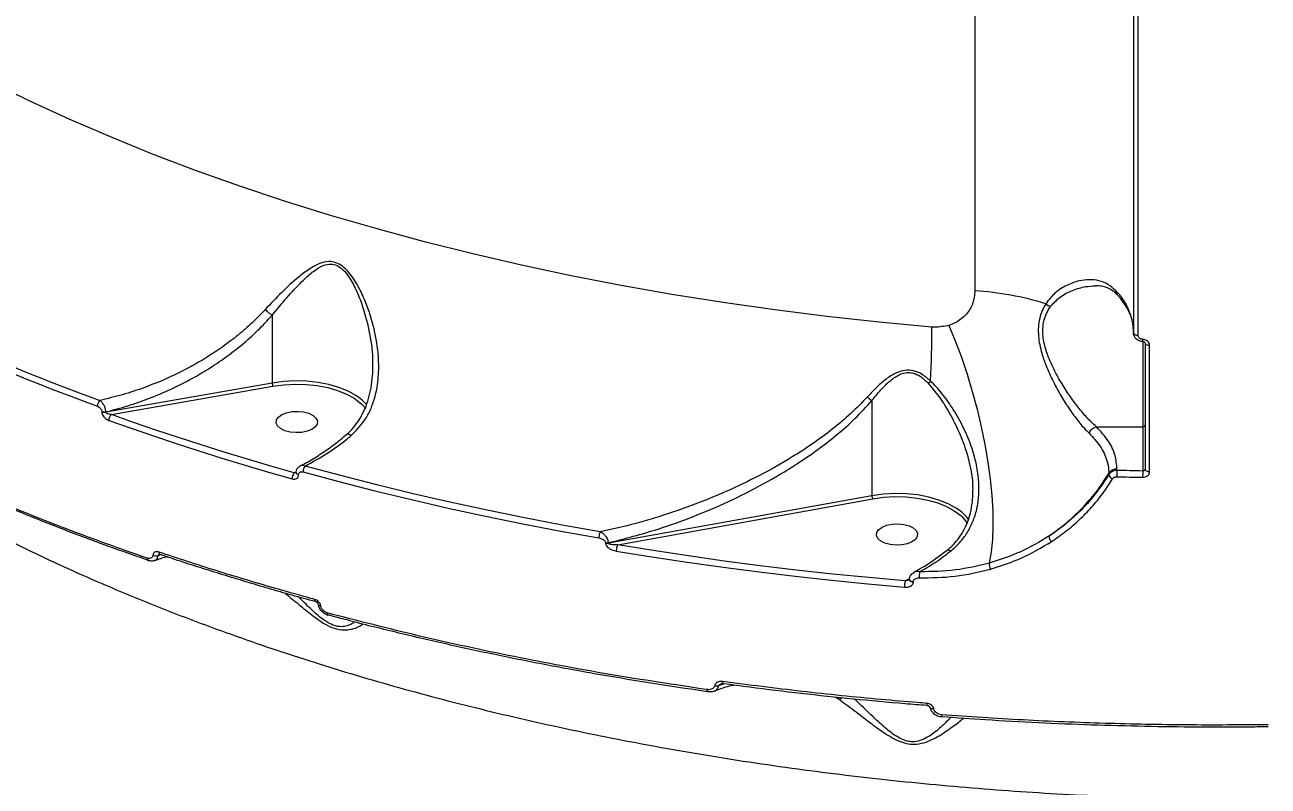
# Model space of a CAD drawing. Header units: millimetres. Extents: x -6901 to 7060, y -7557 to 6158.
# Drawn here: x 1697 to 1967.4, y -2627.7 to -2462.2 of the extents above; entities that cross this region are included whole.
import ezdxf

# ---------------------------------------------------------------- set-up
doc = ezdxf.new("R2010")
doc.units = ezdxf.units.MM
for name, color, linetype in [('DIKOM_ОБЪЕКТ', 7, 'Continuous'), ('DIKOM_РАЗМЕР_ЗОНА', 7, 'Continuous'), ('DIKOM_РАЗМЕР_ОБЪЕКТА', 7, 'Continuous')]:
    doc.layers.add(name, color=color, linetype=linetype)
doc.styles.add('style1', font='arial.ttf', dxfattribs={"width": 0.8})
doc.dimstyles.new('1-50', dxfattribs={"dimtxt": 300, "dimasz": 200, "dimexe": 100, "dimexo": 0, "dimgap": 100, "dimtad": 1, "dimtxsty": 'style1', "dimcen": 200, "dimclrd": 7, "dimclre": 7, "dimclrt": 7, "dimadec": 1, "dimazin": 2, "dimtfac": 1, "dimtmove": 0, "dimatfit": 2, "dimfxl": 0, "dimlwd": 25, "dimlwe": 18, "dimarcsym": 0})

# ---------------------------------------------------------------- blocks, each defined once
blk = doc.blocks.new('*D1')
at = {"layer": 'Defpoints', "color": 0, "transparency": 16777216}
for p in [(-4076.66, -462.32), (4983.51, -3127.59), (4983.51, -6854.07)]:
    blk.add_point(p, dxfattribs=at)
at = {"layer": 'DIKOM_РАЗМЕР_ОБЪЕКТА', "color": 7, "lineweight": 18, "transparency": 16777216}
for p, q in [((-4076.66, -462.32), (-4076.66, -6954.07)), ((4983.51, -3127.59), (4983.51, -6954.07))]:
    blk.add_line(p, q, dxfattribs=at)
at = {"layer": 'DIKOM_РАЗМЕР_ОБЪЕКТА', "color": 7, "lineweight": 25, "transparency": 16777216}
blk.add_line((-3876.66, -6854.07), (4783.51, -6854.07), dxfattribs=at)
at = {"layer": 'DIKOM_РАЗМЕР_ОБЪЕКТА', "color": 7, "transparency": 16777216}
for points in [[(-3876.66, -6820.74), (-3876.66, -6887.4), (-4076.66, -6854.07)], [(4783.51, -6820.74), (4783.51, -6887.4), (4983.51, -6854.07)]]:
    blk.add_solid(points, dxfattribs=at)
at = {"layer": 'DIKOM_РАЗМЕР_ОБЪЕКТА', "color": 7, "transparency": 16777216, "insert": (453.43, -6600.9), "char_height": 300, "attachment_point": 5, "style": 'style1'}
blk.add_mtext('9050', dxfattribs=at)
blk = doc.blocks.new('*D2')
at = {"layer": 'Defpoints', "color": 0, "transparency": 16777216}
for p in [(-1102.73, 4151.17), (-5819.23, -4492.42), (4721.24, -4492.42)]:
    blk.add_point(p, dxfattribs=at)
at = {"layer": 'DIKOM_РАЗМЕР_ОБЪЕКТА', "color": 7, "lineweight": 18, "transparency": 16777216}
for p, q in [((-1102.73, 4151.17), (-5919.23, 4151.17)), ((4721.24, -4492.42), (-5919.23, -4492.42))]:
    blk.add_line(p, q, dxfattribs=at)
at = {"layer": 'DIKOM_РАЗМЕР_ОБЪЕКТА', "color": 7, "lineweight": 25, "transparency": 16777216}
blk.add_line((-5819.23, 3951.17), (-5819.23, -4292.42), dxfattribs=at)
at = {"layer": 'DIKOM_РАЗМЕР_ОБЪЕКТА', "color": 7, "transparency": 16777216}
for points in [[(-5852.56, 3951.17), (-5785.89, 3951.17), (-5819.23, 4151.17)], [(-5852.56, -4292.42), (-5785.89, -4292.42), (-5819.23, -4492.42)]]:
    blk.add_solid(points, dxfattribs=at)
at = {"layer": 'DIKOM_РАЗМЕР_ОБЪЕКТА', "color": 7, "transparency": 16777216, "insert": (-6072.4, -170.63), "char_height": 300, "attachment_point": 5, "rotation": 90, "style": 'style1'}
blk.add_mtext('8650', dxfattribs=at)
blk = doc.blocks.new('*D3')
at = {"layer": 'Defpoints', "color": 0, "transparency": 16777216}
for p in [(-1553.27, 6158.28), (-6450.85, -6312.94), (5659.92, -6312.94)]:
    blk.add_point(p, dxfattribs=at)
at = {"layer": 'DIKOM_РАЗМЕР_ЗОНА', "color": 7, "lineweight": 18, "transparency": 16777216}
for p, q in [((-1553.27, 6158.28), (-6550.85, 6158.28)), ((5659.92, -6312.94), (-6550.85, -6312.94))]:
    blk.add_line(p, q, dxfattribs=at)
at = {"layer": 'DIKOM_РАЗМЕР_ЗОНА', "color": 7, "lineweight": 25, "transparency": 16777216}
blk.add_line((-6450.85, 5958.28), (-6450.85, -6112.94), dxfattribs=at)
at = {"layer": 'DIKOM_РАЗМЕР_ЗОНА', "color": 7, "transparency": 16777216}
for points in [[(-6484.18, 5958.28), (-6417.52, 5958.28), (-6450.85, 6158.28)], [(-6484.18, -6112.94), (-6417.52, -6112.94), (-6450.85, -6312.94)]]:
    blk.add_solid(points, dxfattribs=at)
at = {"layer": 'DIKOM_РАЗМЕР_ЗОНА', "color": 7, "transparency": 16777216, "insert": (-6704.02, -77.33), "char_height": 300, "attachment_point": 5, "rotation": 90, "style": 'style1'}
blk.add_mtext('12500', dxfattribs=at)
blk = doc.blocks.new('*D4')
at = {"layer": 'Defpoints', "color": 0, "transparency": 16777216}
for p in [(-5588.2, -1083.32), (7059.54, -2218.88), (7059.54, -7457.08)]:
    blk.add_point(p, dxfattribs=at)
at = {"layer": 'DIKOM_РАЗМЕР_ЗОНА', "color": 7, "lineweight": 18, "transparency": 16777216}
for p, q in [((-5588.2, -1083.32), (-5588.2, -7557.08)), ((7059.54, -2218.88), (7059.54, -7557.08))]:
    blk.add_line(p, q, dxfattribs=at)
at = {"layer": 'DIKOM_РАЗМЕР_ЗОНА', "color": 7, "lineweight": 25, "transparency": 16777216}
blk.add_line((-5388.2, -7457.08), (6859.54, -7457.08), dxfattribs=at)
at = {"layer": 'DIKOM_РАЗМЕР_ЗОНА', "color": 7, "transparency": 16777216}
for points in [[(-5388.2, -7423.74), (-5388.2, -7490.41), (-5588.2, -7457.08)], [(6859.54, -7423.74), (6859.54, -7490.41), (7059.54, -7457.08)]]:
    blk.add_solid(points, dxfattribs=at)
at = {"layer": 'DIKOM_РАЗМЕР_ЗОНА', "color": 7, "transparency": 16777216, "insert": (735.67, -7203.9), "char_height": 300, "attachment_point": 5, "style": 'style1'}
blk.add_mtext('12650', dxfattribs=at)

msp = doc.modelspace()

# ---------------------------------------------------------------- linework, layer by layer
at = {"layer": 'DIKOM_ОБЪЕКТ', "color": 7, "linetype": 'Continuous', "lineweight": 15}
for p, q in [((1903.679, -2219.955), (1903.679, -2519.963)), ((1938.182, -2457.992), (1938.182, -2529.137)), ((1939.141, -2529.652), (1939.141, -2458.507)), ((1750.829, -2525.325), (1750.829, -2540.034)), ((1940.182, -2530.984), (1940.182, -2549.53)), ((1940.682, -2531.329), (1940.682, -2558.758)), ((1941.647, -2559.273), (1941.647, -2531.843)), ((1750.829, -2540.034), (1714.675, -2546.376)), ((1715.87, -2546.867), (1750.991, -2540.706)), ((1881.265, -2543.855), (1881.265, -2564.524)), ((1713.775, -2546.22), (1713.775, -2546.309)), ((1714.675, -2546.376), (1714.675, -2546.287)), ((1930.08, -2549.53), (1940.182, -2549.53)), ((1940.182, -2549.53), (1940.182, -2559.158)), ((1756.058, -2559.381), (1755.639, -2559.565)), ((1756.052, -2559.531), (1756.052, -2559.503)), ((1756.576, -2559.984), (1756.576, -2559.956)), ((1932.785, -2559.66), (1932.785, -2559.944)), ((1934.569, -2559.029), (1934.569, -2558.72)), ((1881.265, -2564.524), (1823.976, -2574.865)), ((1825.981, -2575.205), (1881.431, -2565.196)), ((1823.329, -2574.763), (1823.329, -2574.868)), ((1823.976, -2574.865), (1823.976, -2574.761)), ((1889.466, -2582.625), (1888.498, -2583.054)), ((1890.278, -2583.295), (1890.278, -2583.214)), ((1762.954, -2590.501), (1762.988, -2590.507)), ((1848.959, -2605.421), (1848.964, -2605.421)), ((1845.525, -2607.169), (1845.546, -2607.168)), ((1873.448, -2608.339), (1874.015, -2608.708)), ((1896.465, -2612.647), (1896.473, -2612.645))]:
    msp.add_line(p, q, dxfattribs=at)
at = {"layer": 'DIKOM_ОБЪЕКТ', "color": 7, "linetype": 'Continuous', "lineweight": 15, "flags": 128}
for points in [[(1894.334, -2527.849), (1882.866, -2526.787), (1871.467, -2525.546), (1860.146, -2524.126), (1848.915, -2522.529), (1837.783, -2520.756), (1826.762, -2518.809), (1815.861, -2516.69), (1805.09, -2514.401), (1794.461, -2511.944), (1783.981, -2509.321), (1773.662, -2506.534), (1763.512, -2503.587), (1753.542, -2500.481), (1743.761, -2497.221), (1734.177, -2493.808), (1724.799, -2490.246), (1715.637, -2486.539), (1706.698, -2482.69), (1697.992, -2478.702), (1689.526, -2474.579)], [(1897.976, -2527.497), (1899.383, -2530.877), (1900.715, -2534.426), (1901.96, -2538.107), (1903.106, -2541.884), (1904.141, -2545.72), (1905.055, -2549.578), (1905.839, -2553.418), (1906.485, -2557.203), (1906.987, -2560.897), (1907.34, -2564.461), (1907.54, -2567.862), (1907.585, -2571.065), (1907.476, -2574.039), (1907.212, -2576.754), (1906.798, -2579.184)], [(1938.182, -2529.137), (1938.2, -2529.235), (1938.254, -2529.329), (1938.342, -2529.417), (1938.461, -2529.494), (1938.605, -2529.558), (1938.771, -2529.607), (1938.952, -2529.638), (1939.141, -2529.652)], [(1940.682, -2531.329), (1940.7, -2531.427), (1940.755, -2531.522), (1940.843, -2531.609), (1940.963, -2531.686), (1941.108, -2531.751), (1941.275, -2531.799), (1941.457, -2531.83), (1941.647, -2531.843)], [(1769.983, -2543.416), (1769.046, -2542.751), (1767.321, -2541.803), (1765.334, -2541.002), (1763.134, -2540.366), (1760.772, -2539.91), (1758.301, -2539.645), (1755.782, -2539.577), (1753.272, -2539.708), (1750.829, -2540.034)], [(1750.991, -2540.706), (1753.36, -2540.39), (1755.794, -2540.263), (1758.237, -2540.329), (1760.632, -2540.586), (1762.923, -2541.028), (1765.056, -2541.645), (1766.982, -2542.422), (1768.656, -2543.341), (1770.038, -2544.38), (1770.333, -2544.656)], [(1771.412, -2544.804), (1770.471, -2543.824), (1769.983, -2543.416)], [(1755.639, -2559.565), (1750.52, -2558.104), (1745.442, -2556.606), (1740.405, -2555.072), (1735.41, -2553.502), (1730.458, -2551.896), (1725.55, -2550.255), (1720.687, -2548.578), (1715.87, -2546.867)], [(1758.432, -2550.509), (1757.243, -2550.754), (1755.968, -2550.816), (1754.71, -2550.692), (1753.572, -2550.389), (1752.645, -2549.934), (1752.004, -2549.363), (1751.702, -2548.722), (1751.763, -2548.063), (1752.182, -2547.439), (1752.925, -2546.902), (1753.932, -2546.494), (1755.121, -2546.249), (1756.396, -2546.186), (1757.654, -2546.311), (1758.792, -2546.614), (1759.719, -2547.069), (1760.359, -2547.64), (1760.661, -2548.281), (1760.601, -2548.94), (1760.182, -2549.563), (1759.439, -2550.101), (1758.432, -2550.509)], [(1770.333, -2544.656), (1771.095, -2545.517), (1771.125, -2545.556)], [(1715.297, -2548.146), (1720.125, -2549.861), (1725, -2551.542), (1729.919, -2553.187), (1734.883, -2554.797), (1739.89, -2556.371), (1744.939, -2557.908), (1750.029, -2559.41), (1755.16, -2560.874)], [(1757.549, -2559.345), (1765.322, -2561.441), (1773.178, -2563.452), (1781.114, -2565.378), (1789.127, -2567.218), (1797.212, -2568.972), (1805.367, -2570.639), (1813.587, -2572.217), (1821.87, -2573.707)], [(1822.167, -2572.4), (1813.902, -2570.913), (1805.7, -2569.339), (1797.563, -2567.676), (1789.495, -2565.926), (1781.5, -2564.089), (1773.582, -2562.167), (1765.743, -2560.16), (1757.987, -2558.07)], [(1934.517, -2560.4), (1935.22, -2560.418), (1935.923, -2560.436), (1936.627, -2560.453), (1937.33, -2560.47), (1938.033, -2560.486), (1938.737, -2560.501), (1939.44, -2560.516), (1940.144, -2560.53)], [(1940.182, -2559.158), (1939.48, -2559.144), (1938.778, -2559.13), (1938.077, -2559.114), (1937.375, -2559.098), (1936.673, -2559.082), (1935.972, -2559.065), (1935.27, -2559.047), (1934.569, -2559.029)], [(1940.682, -2558.758), (1940.7, -2558.856), (1940.755, -2558.951), (1940.843, -2559.038), (1940.963, -2559.116), (1941.108, -2559.18), (1941.275, -2559.228), (1941.457, -2559.26), (1941.647, -2559.273)], [(1900.543, -2567.901), (1899.579, -2567.217), (1897.843, -2566.266), (1895.844, -2565.462), (1893.63, -2564.826), (1891.253, -2564.372), (1888.769, -2564.111), (1886.236, -2564.049), (1883.715, -2564.188), (1881.265, -2564.524)], [(1881.431, -2565.196), (1883.806, -2564.87), (1886.251, -2564.735), (1888.707, -2564.795), (1891.116, -2565.049), (1893.421, -2565.489), (1895.568, -2566.106), (1897.506, -2566.885), (1899.19, -2567.807), (1900.579, -2568.852), (1900.824, -2569.079)], [(1888.973, -2574.98), (1887.783, -2575.225), (1886.508, -2575.288), (1885.251, -2575.163), (1884.112, -2574.86), (1883.185, -2574.405), (1882.545, -2573.834), (1882.243, -2573.193), (1882.304, -2572.534), (1882.723, -2571.91), (1883.466, -2571.373), (1884.473, -2570.965), (1885.662, -2570.72), (1886.937, -2570.657), (1888.194, -2570.782), (1889.333, -2571.085), (1890.26, -2571.54), (1890.9, -2572.111), (1891.202, -2572.752), (1891.141, -2573.411), (1890.722, -2574.034), (1889.979, -2574.572), (1888.973, -2574.98)], [(1900.824, -2569.079), (1901.641, -2569.994), (1902.066, -2570.636)], [(1726.182, -2576.778), (1726.193, -2576.936), (1726.224, -2577.071), (1726.275, -2577.178), (1726.343, -2577.254), (1726.42, -2577.293)], [(1825.67, -2576.551), (1833.365, -2577.805), (1841.105, -2578.982), (1848.887, -2580.083), (1856.709, -2581.106), (1864.568, -2582.051), (1872.461, -2582.919), (1880.384, -2583.708), (1888.336, -2584.419)], [(1888.498, -2583.054), (1880.565, -2582.345), (1872.66, -2581.557), (1864.786, -2580.692), (1856.946, -2579.748), (1849.143, -2578.727), (1841.379, -2577.63), (1833.657, -2576.455), (1825.981, -2575.205)], [(1897.549, -2576.443), (1897.549, -2576.443), (1897.536, -2576.453)], [(1723.852, -2578.61), (1723.857, -2578.612), (1723.897, -2578.622)], [(1889.435, -2582.708), (1889.473, -2582.846), (1889.588, -2582.979), (1889.771, -2583.091), (1890.007, -2583.171), (1890.278, -2583.214)], [(1889.435, -2582.775), (1889.435, -2582.782), (1889.435, -2582.786)], [(1889.435, -2582.786), (1889.473, -2582.927), (1889.588, -2583.06), (1889.771, -2583.171), (1890.007, -2583.252), (1890.278, -2583.295)], [(1760.103, -2587.082), (1760.113, -2587.239), (1760.139, -2587.373), (1760.183, -2587.478), (1760.241, -2587.551), (1760.312, -2587.588), (1760.312, -2587.588)], [(1760.9, -2588.227), (1760.9, -2588.226), (1760.899, -2588.217)], [(1761.425, -2588.537), (1761.258, -2588.505), (1761.118, -2588.456), (1761.009, -2588.391), (1760.935, -2588.313), (1760.9, -2588.227)], [(1762.753, -2589.997), (1762.762, -2590.149), (1762.786, -2590.279), (1762.826, -2590.383), (1762.879, -2590.456), (1762.944, -2590.498), (1762.954, -2590.501)], [(1848.835, -2604.929), (1848.84, -2605.086), (1848.855, -2605.218), (1848.878, -2605.32), (1848.91, -2605.388), (1848.949, -2605.419), (1848.959, -2605.421)], [(1845.403, -2606.677), (1845.407, -2606.828), (1845.421, -2606.956), (1845.443, -2607.057), (1845.474, -2607.127), (1845.511, -2607.164), (1845.525, -2607.169)], [(1894.761, -2610.897), (1894.53, -2610.896), (1894.321, -2610.865), (1894.147, -2610.805), (1894.017, -2610.721), (1893.94, -2610.618), (1893.922, -2610.556)]]:
    msp.add_lwpolyline(points, dxfattribs=at)
at = {"layer": 'DIKOM_ОБЪЕКТ', "color": 7, "linetype": 'Continuous', "lineweight": 15}
for centre, radius, start, end in [((1867.541, -2117.135), 453.677, 240.98853, 250.13055), ((1867.349, -2117.427), 454.689, 240.98863, 250.13046), ((1899.218, -2587.338), 67.522, 72.88583, 86.21154), ((1925.069, -2529.272), 13.122, 2.07161, 45.14111), ((1935.639, -2520.006), 1.315, 178.47256, 221.7072), ((1921, -2520.578), 2.936, 229.36998, 252.83631), ((1666.541, -2527.422), 227.793, 356.94584, 359.8926), ((1942.627, -2530.678), 2.488, 176.56748, 187.76346), ((1752.239, -2540.05), 1.41, 179.37283, 207.76282), ((1870.28, -2516.097), 33.371, 314.08559, 315.32622), ((1714.561, -2545.067), 1.752, 133.90298, 179.39304), ((1886.425, -2536.12), 9.298, 228.36613, 236.29647), ((1714.355, -2544.505), 1.811, 251.32404, 280.17226), ((1714.355, -2544.594), 1.811, 251.32404, 280.17226), ((1717.022, -2548.152), 1.726, 131.88357, 179.81024), ((1930.807, -2551.952), 2.528, 106.70529, 156.19003), ((1940.215, -2549.063), 0.468, 265.94375, 355.25688), ((1757.162, -2560.864), 2.002, 139.5454, 180.29668), ((1756.631, -2559.361), 0.597, 193.90472, 264.71338), ((1756.629, -2559.395), 0.591, 192.64245, 264.94286), ((1759.633, -2559.349), 2.084, 142.15485, 179.91182), ((1934.512, -2560.776), 2.056, 88.40832, 147.13894), ((1934.044, -2559.613), 1.302, 194.70504, 251.1247), ((1951.49, -2560.352), 16.973, 175.52899, 180.16325), ((1963.069, -2560.482), 22.925, 176.69033, 180.12081), ((1882.65, -2564.539), 1.385, 179.37586, 208.28949), ((1895.466, -2574.509), 8.333, 35.04547, 52.45993), ((1824.839, -2573.693), 2.969, 154.17981, 180.26926), ((1921.626, -2573.182), 1.894, 184.807, 224.90105), ((1823.646, -2572.895), 1.896, 260.39428, 280.04907), ((1823.645, -2572.994), 1.9, 260.43049, 280.03396), ((1828.603, -2576.519), 2.933, 153.38141, 180.63297), ((1897.828, -2577.188), 0.795, 48.04406, 110.5404), ((1724.117, -2578.188), 0.499, 169.92493, 237.91455), ((1725.571, -2576.042), 1.561, 244.1049, 288.96306), ((1909.501, -2579.323), 2.706, 177.0718, 205.29399), ((1896.331, -2582.005), 4.773, 168.63397, 184.6809), ((1893.813, -2584.375), 5.477, 166.04245, 180.46293), ((1847.51, -2604.291), 1.595, 254.2427, 287.03199), ((1893.859, -2609.819), 0.696, 167.77205, 209.31685), ((1897.17, -2612.3), 0.786, 169.65201, 206.18158)]:
    msp.add_arc(centre, radius, start, end, dxfattribs=at)
for points, knots in [([(1718.317, -2903.78), (1717.092, -2901.678), (1712.758, -2894.246), (1705.538, -2881.378), (1696.742, -2865.146), (1688.243, -2848.796), (1680.034, -2832.34), (1672.119, -2815.782), (1664.5, -2799.126), (1657.18, -2782.378), (1650.159, -2765.542), (1643.44, -2748.623), (1637.025, -2731.627), (1630.915, -2714.557), (1625.111, -2697.42), (1619.615, -2680.219), (1614.429, -2662.96), (1609.553, -2645.648), (1604.988, -2628.288), (1600.735, -2610.884), (1596.796, -2593.442), (1593.17, -2575.966), (1589.86, -2558.462), (1586.861, -2540.933), (1584.192, -2523.385), (1582.089, -2508.02), (1581.007, -2498.495), (1580.591, -2494.835)], [0, 0, 0, 0, 0.0165873, 0.0586667, 0.1007238, 0.1427437, 0.1847251, 0.2266671, 0.2685691, 0.3104302, 0.3522497, 0.3940271, 0.4357615, 0.4774528, 0.5191001, 0.5607036, 0.6022627, 0.6437776, 0.6852477, 0.7266731, 0.7680542, 0.8093912, 0.8506841, 0.8919335, 0.9331397, 0.9743032, 1, 1, 1, 1]), ([(1767.984, -2551.472), (1769.047, -2550.406), (1770.773, -2548.677), (1772.328, -2545.676), (1773.413, -2542.568), (1774.034, -2538.741), (1774.025, -2533.79), (1773.137, -2528.199), (1771.516, -2523.073), (1769.6, -2518.977), (1767.936, -2516.37), (1766.216, -2514.64), (1764.684, -2513.769), (1762.947, -2513.518), (1760.925, -2514.042), (1758.74, -2515.299), (1756.001, -2517.402), (1752.857, -2520.286), (1750.51, -2522.782), (1749.326, -2524.041)], [0, 0, 0, 0, 0.074258, 0.120506, 0.1678167, 0.2375794, 0.3094463, 0.4056709, 0.5047069, 0.5602498, 0.6168555, 0.6484772, 0.6753892, 0.7024605, 0.7386865, 0.787112, 0.83682, 0.9176547, 1, 1, 1, 1]), ([(1750.829, -2525.325), (1751.882, -2524.035), (1754.005, -2521.432), (1756.81, -2518.39), (1759.285, -2516.105), (1761.218, -2514.716), (1763.052, -2514.061), (1764.629, -2514.243), (1766.004, -2515.097), (1767.515, -2516.812), (1768.965, -2519.41), (1770.618, -2523.47), (1771.973, -2528.618), (1772.704, -2533.258), (1772.631, -2535.839), (1772.616, -2536.368)], [0, 0, 0, 0, 0.115245, 0.2323556, 0.3000475, 0.3688629, 0.4169816, 0.4518011, 0.4865986, 0.5288314, 0.6059747, 0.6853167, 0.8228423, 0.9636322, 1, 1, 1, 1]), ([(1903.679, -2519.963), (1903.583, -2520.911), (1903.391, -2522.788), (1901.874, -2525.206), (1899.95, -2526.781), (1898.495, -2527.308), (1897.976, -2527.497)], [0, 0, 0, 0, 0.2885635, 0.5716285, 0.8470418, 1, 1, 1, 1]), ([(1934.324, -2519.971), (1933.769, -2519.463), (1932.657, -2518.448), (1930.68, -2517.703), (1928.559, -2517.474), (1926.18, -2517.776), (1923.614, -2518.705), (1921.018, -2520.296), (1919.717, -2521.988), (1919.088, -2522.806)], [0, 0, 0, 0, 0.1316583, 0.2634884, 0.3951415, 0.5268749, 0.6882967, 0.8495341, 1, 1, 1, 1]), ([(1920.134, -2523.382), (1920.798, -2522.66), (1922.193, -2521.143), (1924.905, -2519.798), (1927.542, -2519.008), (1929.188, -2518.933), (1929.902, -2518.901)], [0, 0, 0, 0, 0.2469116, 0.5188464, 0.7911522, 1, 1, 1, 1]), ([(1934.654, -2520.904), (1934.601, -2520.838), (1934.275, -2520.434), (1933.568, -2519.91), (1932.49, -2519.312), (1931.27, -2518.95), (1930.341, -2518.917), (1929.893, -2518.901)], [0, 0, 0, 0, 0.0417028, 0.2553827, 0.4971344, 0.7575488, 1, 1, 1, 1]), ([(1919.088, -2522.806), (1918.816, -2523.283), (1918.273, -2524.237), (1917.709, -2525.931), (1917.426, -2527.807), (1917.453, -2530.348), (1918.058, -2533.25), (1919.138, -2536.314), (1920.427, -2539.208), (1921.987, -2542.165), (1923.773, -2545.083), (1925.593, -2547.67), (1927.18, -2549.616), (1928.131, -2550.568), (1928.494, -2550.931)], [0, 0, 0, 0, 0.0610594, 0.122045, 0.1836222, 0.2451891, 0.3548558, 0.4369235, 0.5190975, 0.6228183, 0.7265976, 0.8310872, 0.9355767, 1, 1, 1, 1]), ([(1938.182, -2528.797), (1938.175, -2528.528), (1938.152, -2527.692), (1937.889, -2526.294), (1937.271, -2524.609), (1936.34, -2522.953), (1935.41, -2521.715), (1934.797, -2521.036), (1934.66, -2520.884)], [0, 0, 0, 0, 0.1027251, 0.3181871, 0.5309196, 0.738462, 0.9415001, 1, 1, 1, 1]), ([(1749.326, -2524.041), (1749.099, -2524.286), (1747.957, -2525.518), (1745.766, -2527.64), (1741.538, -2531.206), (1737.016, -2534.296), (1731.99, -2537.123), (1727.825, -2539.144), (1723.121, -2541.038), (1718.287, -2542.638), (1714.993, -2543.415), (1713.346, -2543.804)], [0, 0, 0, 0, 0.0242952, 0.1222483, 0.2202183, 0.4215159, 0.5118885, 0.6322358, 0.7525918, 0.8762957, 1, 1, 1, 1]), ([(1714.675, -2546.287), (1716.266, -2545.875), (1719.448, -2545.05), (1724.2, -2543.379), (1728.907, -2541.386), (1733.151, -2539.228), (1737.067, -2536.925), (1740.658, -2534.52), (1744.266, -2531.733), (1747.711, -2528.692), (1749.789, -2526.446), (1750.828, -2525.323)], [0, 0, 0, 0, 0.1183253, 0.2366521, 0.358143, 0.4796269, 0.571258, 0.6768295, 0.7823887, 0.8912061, 1, 1, 1, 1]), ([(1750.828, -2525.323), (1750.666, -2525.207), (1750.342, -2524.975), (1749.863, -2524.566), (1749.528, -2524.25), (1749.373, -2524.091), (1749.326, -2524.041)], [0, 0, 0, 0, 0.3252998, 0.6505543, 0.8925493, 1, 1, 1, 1]), ([(1750.828, -2525.323), (1750.828, -2525.323), (1750.829, -2525.323), (1750.829, -2525.324), (1750.829, -2525.325), (1750.829, -2525.325)], [0, 0, 0, 0, 0.274881, 0.6968935, 1, 1, 1, 1]), ([(1930.08, -2549.53), (1929.7, -2549.188), (1928.711, -2548.298), (1927.051, -2546.476), (1925.15, -2544.066), (1923.27, -2541.332), (1921.631, -2538.59), (1920.262, -2535.879), (1919.111, -2533.042), (1918.464, -2530.385), (1918.397, -2528.109), (1918.569, -2526.941), (1918.863, -2525.801), (1919.278, -2524.688), (1919.846, -2523.821), (1920.134, -2523.382)], [0, 0, 0, 0, 0.0653936, 0.1703696, 0.2779424, 0.3818121, 0.4884133, 0.5695662, 0.6527972, 0.7604223, 0.8151647, 0.8718869, 0.8800454, 0.9392001, 1, 1, 1, 1]), ([(1897.976, -2527.497), (1896.996, -2527.699), (1895.912, -2527.923), (1894.67, -2527.874), (1894.449, -2527.858), (1894.334, -2527.849)], [0, 0, 0, 0, 0.8217549, 0.9078637, 1, 1, 1, 1]), ([(1940.162, -2531), (1940.104, -2531.003), (1939.79, -2531.017), (1939.221, -2530.823), (1938.612, -2530.372), (1938.265, -2529.758), (1938.139, -2529.266), (1938.199, -2529.013), (1938.21, -2528.97)], [0, 0, 0, 0, 0.0539317, 0.2916939, 0.538765, 0.7514457, 0.9573211, 1, 1, 1, 1]), ([(1940.144, -2530.529), (1940.031, -2530.518), (1939.805, -2530.494), (1939.505, -2530.34), (1939.278, -2530.118), (1939.158, -2529.874), (1939.146, -2529.715), (1939.141, -2529.652)], [0, 0, 0, 0, 0.215155, 0.4302164, 0.6450057, 0.8594341, 1, 1, 1, 1]), ([(1941.647, -2531.843), (1941.64, -2531.749), (1941.622, -2531.51), (1941.442, -2531.145), (1941.102, -2530.812), (1940.651, -2530.582), (1940.313, -2530.547), (1940.144, -2530.529)], [0, 0, 0, 0, 0.1406481, 0.3550727, 0.5698829, 0.7848902, 1, 1, 1, 1]), ([(1627.788, -2530.952), (1629, -2532.065), (1633.78, -2536.45), (1643.216, -2543.776), (1655.935, -2552.806), (1669.561, -2561.353), (1683.922, -2569.435), (1699.271, -2577.174), (1715.591, -2584.53), (1732.849, -2591.468), (1750.675, -2597.84), (1768.995, -2603.638), (1787.727, -2608.866), (1807.166, -2613.606), (1827.273, -2617.821), (1847.992, -2621.485), (1868.887, -2624.52), (1889.883, -2626.931), (1910.906, -2628.735), (1932.278, -2629.961), (1953.939, -2630.579), (1975.82, -2630.578), (1995.925, -2629.989), (2014.234, -2629.012), (2025.21, -2628.115), (2030.703, -2627.667)], [0, 0, 0, 0, 0.0156974, 0.0618723, 0.1080096, 0.1528784, 0.1977815, 0.2426503, 0.2888188, 0.3350248, 0.3811934, 0.4261358, 0.4711129, 0.5160556, 0.5622975, 0.608577, 0.654819, 0.6998737, 0.7449631, 0.790018, 0.8363724, 0.8827642, 0.9291188, 0.9645261, 1, 1, 1, 1]), ([(1940.669, -2531.302), (1940.669, -2531.285), (1940.671, -2531.257), (1940.584, -2531.156), (1940.462, -2531.078), (1940.307, -2531.025), (1940.158, -2531.009), (1940.072, -2531.019), (1940.041, -2531.022)], [0, 0, 0, 0, 0.2755645, 0.4589931, 0.6094529, 0.7622064, 0.913281, 1, 1, 1, 1]), ([(1766.997, -2551.189), (1767.14, -2551.074), (1767.823, -2550.529), (1768.851, -2549.326), (1770.073, -2547.58), (1771.071, -2545.589), (1771.835, -2543.397), (1772.385, -2540.996), (1772.697, -2538.639), (1772.706, -2537.056), (1772.71, -2536.368)], [0, 0, 0, 0, 0.0336477, 0.1603773, 0.2933055, 0.4316429, 0.5745672, 0.7205592, 0.8783706, 1, 1, 1, 1]), ([(1894.011, -2539.559), (1893.372, -2539.019), (1892.261, -2538.08), (1890.313, -2537.264), (1888.342, -2537.177), (1886.301, -2537.876), (1884.32, -2539.142), (1882.27, -2540.916), (1880.97, -2542.3), (1880.247, -2543.069)], [0, 0, 0, 0, 0.1491121, 0.2596228, 0.3716508, 0.4987595, 0.6525294, 0.806978, 1, 1, 1, 1]), ([(1881.265, -2543.855), (1881.909, -2543.058), (1883.056, -2541.638), (1884.869, -2539.786), (1886.617, -2538.455), (1888.337, -2537.732), (1889.548, -2537.716), (1890.633, -2537.942), (1891.982, -2538.586), (1892.939, -2539.522), (1893.498, -2540.067)], [0, 0, 0, 0, 0.2010449, 0.3583897, 0.5149378, 0.6384959, 0.7217753, 0.7449549, 0.8512661, 1, 1, 1, 1]), ([(1893.498, -2540.067), (1894.296, -2541.004), (1895.905, -2542.892), (1898.056, -2546.324), (1900.078, -2550.217), (1901.686, -2554.337), (1902.723, -2558.336), (1903.21, -2561.401), (1903.179, -2563.179), (1903.17, -2563.703)], [0, 0, 0, 0, 0.1394883, 0.2812588, 0.4570041, 0.6360718, 0.7850327, 0.9367407, 1, 1, 1, 1]), ([(1898.36, -2576.596), (1899.042, -2576.002), (1900.424, -2574.798), (1902.039, -2572.604), (1903.297, -2570.153), (1904.161, -2567.394), (1904.594, -2564.361), (1904.554, -2560.977), (1903.989, -2557.362), (1902.83, -2553.42), (1901.071, -2549.329), (1898.89, -2545.551), (1896.559, -2542.228), (1894.864, -2540.453), (1894.011, -2539.559)], [0, 0, 0, 0, 0.0667252, 0.1352501, 0.2049099, 0.276177, 0.3547326, 0.4350096, 0.5258143, 0.6185672, 0.724744, 0.8332644, 0.916026, 1, 1, 1, 1]), ([(1714.675, -2546.287), (1714.669, -2546.207), (1714.65, -2545.941), (1714.528, -2545.454), (1714.263, -2544.846), (1713.889, -2544.283), (1713.559, -2543.954), (1713.376, -2543.825), (1713.346, -2543.804)], [0, 0, 0, 0, 0.0891903, 0.2936318, 0.4896042, 0.7163529, 0.9545539, 1, 1, 1, 1]), ([(1880.247, -2543.069), (1879.071, -2544.296), (1876.719, -2546.75), (1872.714, -2550.091), (1868.464, -2553.225), (1863.185, -2556.646), (1856.877, -2560.197), (1849.452, -2563.74), (1841.797, -2566.841), (1835.247, -2569.038), (1828.702, -2570.933), (1824.764, -2571.817), (1822.167, -2572.4)], [0, 0, 0, 0, 0.0776033, 0.1552642, 0.2354698, 0.3156959, 0.4385183, 0.5613745, 0.6872837, 0.8131997, 0.8767619, 1, 1, 1, 1]), ([(1823.976, -2574.761), (1827.578, -2573.834), (1833.791, -2572.236), (1842.482, -2569.1), (1850.132, -2565.849), (1857.664, -2562.066), (1864.076, -2558.263), (1869.346, -2554.661), (1873.579, -2551.385), (1877.641, -2547.833), (1880.058, -2545.181), (1881.265, -2543.855)], [0, 0, 0, 0, 0.172162, 0.2969449, 0.421721, 0.5495767, 0.6773926, 0.7569487, 0.8364848, 0.9182739, 1, 1, 1, 1]), ([(1712.809, -2545.048), (1712.948, -2545.113), (1713.194, -2545.227), (1713.491, -2545.511), (1713.683, -2545.801), (1713.767, -2546.045), (1713.773, -2546.18), (1713.775, -2546.22)], [0, 0, 0, 0, 0.3025176, 0.5346543, 0.725402, 0.9170724, 1, 1, 1, 1]), ([(1713.775, -2546.309), (1713.778, -2546.37), (1713.789, -2546.582), (1713.924, -2546.97), (1714.237, -2547.434), (1714.705, -2547.874), (1715.087, -2548.05), (1715.297, -2548.146)], [0, 0, 0, 0, 0.0796384, 0.2757163, 0.4707661, 0.710556, 1, 1, 1, 1]), ([(1715.87, -2546.867), (1715.708, -2546.852), (1715.422, -2546.826), (1715.063, -2546.723), (1714.842, -2546.614), (1714.732, -2546.516), (1714.683, -2546.445), (1714.677, -2546.396), (1714.675, -2546.376)], [0, 0, 0, 0, 0.3509396, 0.6182271, 0.8028842, 0.8792645, 0.9492392, 1, 1, 1, 1]), ([(1723.626, -2578.101), (1720.674, -2577.071), (1712.041, -2574.062), (1698.158, -2568.748), (1682.182, -2562.006), (1666.775, -2554.864), (1657.073, -2549.767), (1652.223, -2547.219)], [0, 0, 0, 0, 0.1144544, 0.3347644, 0.5550759, 0.7775384, 1, 1, 1, 1]), ([(1723.914, -2578.566), (1722.887, -2578.219), (1718.64, -2576.784), (1711.348, -2574.123), (1702.047, -2570.583), (1692.943, -2566.9), (1684.028, -2563.091), (1675.314, -2559.157), (1666.819, -2555.097), (1659.212, -2551.284), (1654.543, -2548.773), (1652.545, -2547.698)], [0, 0, 0, 0, 0.0394562, 0.1631931, 0.2870589, 0.4110249, 0.535058, 0.6591315, 0.7832044, 0.9072442, 1, 1, 1, 1]), ([(1934.569, -2558.72), (1934.481, -2557.742), (1934.297, -2555.675), (1932.838, -2552.547), (1931.008, -2550.545), (1930.08, -2549.53)], [0, 0, 0, 0, 0.3069711, 0.6484699, 1, 1, 1, 1]), ([(1756.938, -2558.028), (1757.037, -2557.981), (1758.09, -2557.487), (1760.096, -2556.302), (1762.922, -2554.451), (1765.237, -2552.733), (1766.574, -2551.567), (1767.011, -2551.185)], [0, 0, 0, 0, 0.0291573, 0.307438, 0.5861212, 0.8646543, 1, 1, 1, 1]), ([(1757.987, -2558.07), (1759.574, -2557.21), (1762.685, -2555.523), (1765.995, -2553.105), (1767.711, -2551.696), (1767.984, -2551.472)], [0, 0, 0, 0, 0.4665312, 0.9150134, 1, 1, 1, 1]), ([(1767.984, -2551.472), (1767.964, -2551.458), (1767.794, -2551.34), (1767.493, -2551.181), (1767.174, -2551.11), (1767.073, -2551.196), (1767.031, -2551.232)], [0, 0, 0, 0, 0.0464984, 0.3949372, 0.7492044, 1, 1, 1, 1]), ([(1928.494, -2550.931), (1929.362, -2551.865), (1931.123, -2553.761), (1932.36, -2556.49), (1932.756, -2558.48), (1932.779, -2559.411), (1932.785, -2559.66)], [0, 0, 0, 0, 0.3414911, 0.6929925, 0.9180066, 1, 1, 1, 1]), ([(1757.987, -2558.07), (1757.834, -2558.02), (1757.502, -2557.912), (1757.137, -2557.923), (1756.983, -2558.033), (1756.952, -2558.055)], [0, 0, 0, 0, 0.4072674, 0.8788747, 1, 1, 1, 1]), ([(1755.16, -2560.874), (1755.295, -2560.902), (1755.584, -2560.961), (1755.986, -2560.89), (1756.314, -2560.692), (1756.534, -2560.384), (1756.562, -2560.118), (1756.576, -2559.984)], [0, 0, 0, 0, 0.1890476, 0.4045275, 0.6068726, 0.8033561, 1, 1, 1, 1]), ([(1756.049, -2559.496), (1755.985, -2559.516), (1755.853, -2559.558), (1755.711, -2559.563), (1755.639, -2559.565)], [0, 0, 0, 0, 0.4848535, 1, 1, 1, 1]), ([(1756.066, -2559.504), (1756.062, -2559.458), (1756.038, -2559.205), (1756.196, -2558.746), (1756.519, -2558.274), (1756.833, -2558.119), (1756.949, -2558.062)], [0, 0, 0, 0, 0.0749182, 0.4172312, 0.7842389, 1, 1, 1, 1]), ([(1756.576, -2559.956), (1756.586, -2559.865), (1756.606, -2559.684), (1756.756, -2559.475), (1756.98, -2559.338), (1757.257, -2559.287), (1757.456, -2559.327), (1757.549, -2559.345)], [0, 0, 0, 0, 0.1951352, 0.3901039, 0.5932645, 0.8110729, 1, 1, 1, 1]), ([(1919.739, -2573.341), (1921.11, -2572.343), (1923.87, -2570.334), (1927.362, -2566.947), (1930.394, -2563.397), (1931.985, -2560.91), (1932.785, -2559.66)], [0, 0, 0, 0, 0.2598483, 0.5228388, 0.760224, 1, 1, 1, 1]), ([(1932.785, -2559.944), (1931.424, -2561.968), (1929.362, -2565.034), (1925.815, -2568.632), (1922.917, -2571.155), (1920.788, -2572.619), (1919.739, -2573.341)], [0, 0, 0, 0, 0.3951698, 0.5986673, 0.8021708, 1, 1, 1, 1]), ([(1934.569, -2559.029), (1934.509, -2559.029), (1934.225, -2559.032), (1933.726, -2559.144), (1933.149, -2559.458), (1932.906, -2559.782), (1932.785, -2559.944)], [0, 0, 0, 0, 0.0818923, 0.3880383, 0.6939617, 1, 1, 1, 1]), ([(1933.623, -2560.846), (1933.684, -2560.765), (1933.806, -2560.605), (1934.095, -2560.452), (1934.345, -2560.4), (1934.487, -2560.4), (1934.517, -2560.4)], [0, 0, 0, 0, 0.3056856, 0.6115837, 0.9180121, 1, 1, 1, 1]), ([(1940.144, -2560.53), (1940.255, -2560.526), (1940.534, -2560.516), (1940.957, -2560.37), (1941.338, -2560.086), (1941.597, -2559.705), (1941.631, -2559.417), (1941.647, -2559.273)], [0, 0, 0, 0, 0.1418518, 0.356726, 0.5713152, 0.7856927, 1, 1, 1, 1]), ([(1940.682, -2558.758), (1940.676, -2558.806), (1940.665, -2558.902), (1940.579, -2559.025), (1940.452, -2559.115), (1940.312, -2559.159), (1940.219, -2559.158), (1940.182, -2559.158)], [0, 0, 0, 0, 0.2139941, 0.4281453, 0.6428365, 0.8579352, 1, 1, 1, 1]), ([(1920.285, -2574.519), (1921.357, -2573.782), (1923.501, -2572.308), (1926.418, -2569.79), (1929.11, -2567.043), (1931.556, -2564.071), (1932.934, -2561.921), (1933.623, -2560.846)], [0, 0, 0, 0, 0.1978351, 0.3955025, 0.593168, 0.7965836, 1, 1, 1, 1]), ([(1897.512, -2576.427), (1897.777, -2576.226), (1898.591, -2575.606), (1899.731, -2574.351), (1900.937, -2572.687), (1901.897, -2570.811), (1902.625, -2568.759), (1903.063, -2566.539), (1903.248, -2564.836), (1903.207, -2563.87), (1903.2, -2563.707)], [0, 0, 0, 0, 0.0667422, 0.2054389, 0.3488467, 0.4965921, 0.6490937, 0.8061932, 0.9672569, 1, 1, 1, 1]), ([(1821.87, -2573.707), (1822.141, -2573.774), (1822.534, -2573.872), (1822.977, -2574.155), (1823.196, -2574.377), (1823.312, -2574.587), (1823.324, -2574.709), (1823.329, -2574.763)], [0, 0, 0, 0, 0.4299637, 0.6257744, 0.7881258, 0.9052221, 1, 1, 1, 1]), ([(1823.976, -2574.761), (1823.967, -2574.652), (1823.945, -2574.414), (1823.802, -2573.99), (1823.533, -2573.51), (1823.081, -2572.978), (1822.597, -2572.605), (1822.265, -2572.447), (1822.167, -2572.4)], [0, 0, 0, 0, 0.1137284, 0.2493547, 0.4227132, 0.6134921, 0.8848192, 1, 1, 1, 1]), ([(1919.739, -2573.341), (1917.748, -2574.534), (1913.719, -2576.949), (1909.123, -2578.434), (1906.798, -2579.184)], [0, 0, 0, 0, 0.4941683, 1, 1, 1, 1]), ([(1726.182, -2576.778), (1726.131, -2576.763), (1725.934, -2576.703), (1725.603, -2576.688), (1725.249, -2576.814), (1724.987, -2577.067), (1724.922, -2577.32), (1724.889, -2577.446)], [0, 0, 0, 0, 0.0825691, 0.3217171, 0.5513435, 0.7756244, 1, 1, 1, 1]), ([(1760.103, -2587.082), (1759.514, -2586.921), (1756.569, -2586.117), (1749.351, -2584.081), (1738.561, -2580.862), (1730.31, -2578.14), (1726.182, -2576.778)], [0, 0, 0, 0, 0.0507685, 0.2538469, 0.6266961, 1, 1, 1, 1]), ([(1823.329, -2574.868), (1823.338, -2574.953), (1823.359, -2575.145), (1823.545, -2575.477), (1823.904, -2575.841), (1824.575, -2576.259), (1825.204, -2576.468), (1825.624, -2576.543), (1825.67, -2576.551)], [0, 0, 0, 0, 0.093346, 0.2087475, 0.3720718, 0.5792958, 0.9536556, 1, 1, 1, 1]), ([(1825.981, -2575.205), (1825.626, -2575.211), (1825.11, -2575.22), (1824.499, -2575.139), (1824.19, -2575.059), (1824.036, -2574.976), (1823.983, -2574.91), (1823.979, -2574.88), (1823.976, -2574.865)], [0, 0, 0, 0, 0.4958806, 0.7197948, 0.8702648, 0.9510613, 0.9758865, 1, 1, 1, 1]), ([(1890.416, -2581.117), (1891.027, -2580.785), (1892.573, -2579.946), (1894.957, -2578.382), (1896.696, -2577.046), (1897.527, -2576.407)], [0, 0, 0, 0, 0.2543206, 0.643485, 1, 1, 1, 1]), ([(1891.652, -2581.065), (1892.781, -2580.412), (1895.052, -2579.099), (1897.253, -2577.434), (1898.36, -2576.596)], [0, 0, 0, 0, 0.4974072, 1, 1, 1, 1]), ([(1907.054, -2580.479), (1909.376, -2579.733), (1914.075, -2578.224), (1918.199, -2575.764), (1920.285, -2574.519)], [0, 0, 0, 0, 0.4941681, 1, 1, 1, 1]), ([(1724.889, -2577.446), (1724.857, -2577.571), (1724.794, -2577.82), (1724.536, -2578.07), (1724.189, -2578.191), (1723.866, -2578.175), (1723.675, -2578.116), (1723.626, -2578.101)], [0, 0, 0, 0, 0.2256829, 0.4513606, 0.6801923, 0.9176148, 1, 1, 1, 1]), ([(1725.259, -2578.594), (1725.18, -2578.632), (1724.891, -2578.769), (1724.388, -2578.768), (1724.011, -2578.637), (1723.86, -2578.584)], [0, 0, 0, 0, 0.1851727, 0.6726902, 1, 1, 1, 1]), ([(1725.23, -2578.603), (1725.324, -2578.578), (1725.595, -2578.503), (1725.916, -2578.134), (1726.024, -2577.724), (1726.078, -2577.518)], [0, 0, 0, 0, 0.2085305, 0.6034487, 1, 1, 1, 1]), ([(1728.013, -2577.82), (1727.933, -2577.838), (1727.031, -2578.037), (1726.103, -2578.377), (1725.258, -2578.686)], [0, 0, 0, 0, 0.0893779, 1, 1, 1, 1]), ([(1726.078, -2577.518), (1726.091, -2577.479), (1726.106, -2577.433), (1726.168, -2577.354), (1726.229, -2577.298), (1726.303, -2577.272), (1726.323, -2577.265)], [0, 0, 0, 0, 0.3504014, 0.403962, 0.8375882, 1, 1, 1, 1]), ([(1726.078, -2577.518), (1726.142, -2577.491), (1726.3, -2577.424), (1726.457, -2577.359), (1726.55, -2577.321)], [0, 0, 0, 0, 0.4081699, 1, 1, 1, 1]), ([(1726.414, -2577.294), (1726.394, -2577.287), (1726.332, -2577.264), (1726.291, -2577.27), (1726.3, -2577.267), (1726.303, -2577.267)], [0, 0, 0, 0, 0.2643332, 0.8303217, 1, 1, 1, 1]), ([(1760.314, -2587.581), (1759.861, -2587.46), (1755.983, -2586.434), (1748.811, -2584.362), (1738.836, -2581.348), (1731.376, -2578.979), (1727.296, -2577.577), (1726.425, -2577.278)], [0, 0, 0, 0, 0.0388593, 0.3322978, 0.6263654, 0.9201824, 1, 1, 1, 1]), ([(1906.798, -2579.184), (1904.366, -2579.77), (1899.442, -2580.955), (1894.27, -2581.028), (1891.652, -2581.065)], [0, 0, 0, 0, 0.4938199, 1, 1, 1, 1]), ([(1889.457, -2582.708), (1889.463, -2582.542), (1889.476, -2582.185), (1889.757, -2581.71), (1890.085, -2581.365), (1890.341, -2581.246), (1890.427, -2581.206)], [0, 0, 0, 0, 0.2585115, 0.5544287, 0.8509582, 1, 1, 1, 1]), ([(1891.652, -2581.065), (1891.414, -2581.03), (1890.971, -2580.965), (1890.614, -2581.117), (1890.448, -2581.188)], [0, 0, 0, 0, 0.53557, 1, 1, 1, 1]), ([(1891.575, -2582.395), (1894.185, -2582.361), (1899.47, -2582.293), (1904.505, -2581.088), (1907.054, -2580.479)], [0, 0, 0, 0, 0.4938715, 1, 1, 1, 1]), ([(1888.336, -2584.419), (1888.587, -2584.422), (1889.063, -2584.427), (1889.657, -2584.219), (1890.047, -2583.921), (1890.247, -2583.604), (1890.269, -2583.388), (1890.278, -2583.295)], [0, 0, 0, 0, 0.2791772, 0.5294372, 0.7216066, 0.8794298, 1, 1, 1, 1]), ([(1889.289, -2582.815), (1889.189, -2582.857), (1888.931, -2582.967), (1888.662, -2583.021), (1888.498, -2583.054)], [0, 0, 0, 0, 0.385681, 1, 1, 1, 1]), ([(1889.289, -2582.817), (1889.303, -2582.812), (1889.365, -2582.792), (1889.419, -2582.749), (1889.431, -2582.736), (1889.435, -2582.733)], [0, 0, 0, 0, 0.1733621, 0.7680365, 1, 1, 1, 1]), ([(1890.278, -2583.214), (1890.283, -2583.161), (1890.294, -2583.023), (1890.416, -2582.806), (1890.679, -2582.583), (1891.081, -2582.418), (1891.409, -2582.403), (1891.575, -2582.395)], [0, 0, 0, 0, 0.101075, 0.2613685, 0.4607247, 0.7265619, 1, 1, 1, 1]), ([(1753.66, -2585.716), (1754.631, -2586.522), (1756.516, -2588.087), (1759.009, -2590.164), (1761.107, -2591.702), (1762.884, -2592.798), (1764.954, -2593.638), (1766.804, -2593.782), (1768.237, -2593.529), (1769.53, -2593.103), (1770.183, -2592.676), (1770.564, -2592.427)], [0, 0, 0, 0, 0.1744293, 0.3386357, 0.422049, 0.5078136, 0.6051368, 0.7178554, 0.7993, 0.8826692, 1, 1, 1, 1]), ([(1768.769, -2591.975), (1768.709, -2592.028), (1768.42, -2592.286), (1767.665, -2592.648), (1766.578, -2593.004), (1765.524, -2593.033), (1764.423, -2592.814), (1763.667, -2592.513), (1762.583, -2591.915), (1761.478, -2591.143), (1759.655, -2589.58), (1758.021, -2587.98), (1756.893, -2586.87), (1756.557, -2586.539)], [0, 0, 0, 0, 0.027387, 0.1314881, 0.2351851, 0.3387878, 0.3704717, 0.4637326, 0.4858941, 0.5907142, 0.6962514, 0.9095047, 1, 1, 1, 1]), ([(1761.425, -2588.537), (1761.419, -2588.503), (1761.388, -2588.321), (1761.256, -2587.983), (1760.952, -2587.576), (1760.553, -2587.246), (1760.253, -2587.136), (1760.103, -2587.082)], [0, 0, 0, 0, 0.0535194, 0.2898222, 0.526356, 0.7631339, 1, 1, 1, 1]), ([(1760.896, -2588.218), (1760.893, -2588.199), (1760.887, -2588.151), (1760.834, -2588.021), (1760.738, -2587.88), (1760.611, -2587.749), (1760.469, -2587.65), (1760.357, -2587.599), (1760.318, -2587.591), (1760.31, -2587.589)], [0, 0, 0, 0, 0.1168094, 0.2955689, 0.4534191, 0.6162628, 0.788507, 0.9599121, 1, 1, 1, 1]), ([(1762.957, -2590.491), (1762.914, -2590.482), (1762.6, -2590.422), (1762.041, -2590.102), (1761.4, -2589.484), (1761.002, -2588.811), (1760.95, -2588.371), (1760.933, -2588.222)], [0, 0, 0, 0, 0.0420239, 0.3045933, 0.5762951, 0.8565465, 1, 1, 1, 1]), ([(1762.753, -2589.997), (1762.603, -2589.943), (1762.302, -2589.834), (1761.9, -2589.504), (1761.595, -2589.095), (1761.462, -2588.755), (1761.43, -2588.571), (1761.425, -2588.537)], [0, 0, 0, 0, 0.2363837, 0.4726038, 0.7091515, 0.9458519, 1, 1, 1, 1]), ([(1845.403, -2606.677), (1838.325, -2605.618), (1824.169, -2603.5), (1803.315, -2599.576), (1782.751, -2595.151), (1769.419, -2591.715), (1762.753, -2589.997)], [0, 0, 0, 0, 0.2485971, 0.4971935, 0.7485968, 1, 1, 1, 1]), ([(1845.552, -2607.121), (1844.351, -2606.956), (1839.432, -2606.279), (1830.876, -2604.932), (1819.896, -2603.077), (1809.016, -2601.057), (1798.242, -2598.886), (1787.581, -2596.565), (1777.058, -2594.086), (1768.861, -2592.049), (1764.226, -2590.789), (1763.001, -2590.456)], [0, 0, 0, 0, 0.0419913, 0.171966, 0.3020587, 0.4322408, 0.562483, 0.6927561, 0.8230222, 0.9532501, 1, 1, 1, 1]), ([(1847.077, -2605.826), (1847.042, -2605.944), (1846.973, -2606.181), (1846.694, -2606.452), (1846.306, -2606.64), (1845.857, -2606.718), (1845.541, -2606.69), (1845.403, -2606.677)], [0, 0, 0, 0, 0.1889304, 0.37745, 0.5791807, 0.8164518, 1, 1, 1, 1]), ([(1846.964, -2607.029), (1847.122, -2606.96), (1847.453, -2606.815), (1847.821, -2606.394), (1847.924, -2606.01), (1847.977, -2605.816)], [0, 0, 0, 0, 0.3108435, 0.6509682, 1, 1, 1, 1]), ([(1851.232, -2605.708), (1851.152, -2605.726), (1850.027, -2605.968), (1848.6, -2606.408), (1847.249, -2606.937), (1846.971, -2607.046)], [0, 0, 0, 0, 0.0576412, 0.8062547, 1, 1, 1, 1]), ([(1848.835, -2604.929), (1848.691, -2604.917), (1848.357, -2604.888), (1847.883, -2604.975), (1847.476, -2605.177), (1847.185, -2605.458), (1847.113, -2605.703), (1847.077, -2605.826)], [0, 0, 0, 0, 0.1825386, 0.4237779, 0.627475, 0.8134882, 1, 1, 1, 1]), ([(1847.977, -2605.816), (1848.098, -2605.765), (1848.408, -2605.634), (1848.718, -2605.505), (1848.907, -2605.426)], [0, 0, 0, 0, 0.3886741, 1, 1, 1, 1]), ([(1847.977, -2605.816), (1847.989, -2605.788), (1848.009, -2605.739), (1848.093, -2605.646), (1848.222, -2605.551), (1848.346, -2605.498), (1848.405, -2605.473)], [0, 0, 0, 0, 0.1719978, 0.2982142, 0.665998, 1, 1, 1, 1]), ([(1848.957, -2605.433), (1848.897, -2605.422), (1848.732, -2605.392), (1848.528, -2605.423), (1848.437, -2605.46), (1848.405, -2605.473)], [0, 0, 0, 0, 0.2706966, 0.7460673, 1, 1, 1, 1]), ([(1893.179, -2609.672), (1892.52, -2609.62), (1889.225, -2609.359), (1880.138, -2608.575), (1865.963, -2607.15), (1854.548, -2605.67), (1848.835, -2604.929)], [0, 0, 0, 0, 0.0441411, 0.2207131, 0.6100124, 1, 1, 1, 1]), ([(1893.257, -2610.139), (1891.677, -2610.02), (1886.291, -2609.615), (1877.159, -2608.757), (1865.886, -2607.56), (1856.488, -2606.44), (1850.88, -2605.665), (1848.967, -2605.4)], [0, 0, 0, 0, 0.1058043, 0.3607691, 0.6151394, 0.8687144, 1, 1, 1, 1]), ([(1846.97, -2607.031), (1846.955, -2607.039), (1846.712, -2607.168), (1846.208, -2607.227), (1845.736, -2607.17), (1845.528, -2607.145)], [0, 0, 0, 0, 0.0355607, 0.574245, 1, 1, 1, 1]), ([(1874.015, -2608.708), (1874.057, -2608.704), (1874.322, -2608.682), (1874.593, -2608.575), (1874.822, -2608.486)], [0, 0, 0, 0, 0.1572007, 1, 1, 1, 1]), ([(1874.015, -2608.708), (1875.114, -2609.506), (1877.336, -2611.121), (1880.727, -2613.778), (1883.553, -2615.854), (1885.673, -2617.172), (1887.388, -2618.015), (1889.239, -2618.545), (1891.206, -2618.594), (1893.053, -2618.126), (1895.329, -2617.102), (1897.723, -2615.559), (1899.839, -2613.999), (1900.836, -2613.197), (1901.161, -2612.936)], [0, 0, 0, 0, 0.1466034, 0.2965571, 0.3966223, 0.4473765, 0.4993352, 0.545321, 0.5917675, 0.6496685, 0.7052865, 0.8224338, 0.9422692, 1, 1, 1, 1]), ([(1898.4, -2612.744), (1897.819, -2613.346), (1896.57, -2614.639), (1894.574, -2616.297), (1892.606, -2617.482), (1891.085, -2618.019), (1889.886, -2618.042), (1888.845, -2617.888), (1887.652, -2617.482), (1886.176, -2616.604), (1884.347, -2615.195), (1881.911, -2612.986), (1879.477, -2610.615), (1878.01, -2609.234), (1877.514, -2608.767)], [0, 0, 0, 0, 0.1233887, 0.265073, 0.3291617, 0.393229, 0.435181, 0.442896, 0.4925592, 0.5510503, 0.6099372, 0.7288466, 0.9083253, 1, 1, 1, 1]), ([(1894.761, -2610.897), (1894.716, -2610.749), (1894.623, -2610.442), (1894.249, -2610.052), (1893.751, -2609.764), (1893.369, -2609.702), (1893.179, -2609.672)], [0, 0, 0, 0, 0.2338546, 0.4824696, 0.7413339, 1, 1, 1, 1]), ([(1893.92, -2610.555), (1893.919, -2610.547), (1893.916, -2610.529), (1893.867, -2610.445), (1893.76, -2610.339), (1893.598, -2610.244), (1893.418, -2610.178), (1893.3, -2610.17), (1893.25, -2610.166)], [0, 0, 0, 0, 0.1570276, 0.3152827, 0.4815208, 0.6633375, 0.8565481, 1, 1, 1, 1]), ([(1896.466, -2612.636), (1896.416, -2612.635), (1896.056, -2612.63), (1895.385, -2612.408), (1894.626, -2611.905), (1894.105, -2611.251), (1893.992, -2610.773), (1893.941, -2610.559)], [0, 0, 0, 0, 0.0427229, 0.3034984, 0.574186, 0.8085014, 1, 1, 1, 1]), ([(1896.397, -2612.159), (1896.201, -2612.127), (1895.807, -2612.065), (1895.292, -2611.768), (1894.905, -2611.366), (1894.808, -2611.05), (1894.761, -2610.897)], [0, 0, 0, 0, 0.2583542, 0.5167505, 0.7678001, 1, 1, 1, 1]), ([(1967.456, -2614.323), (1961.539, -2614.365), (1949.704, -2614.447), (1931.917, -2614.075), (1914.126, -2613.367), (1902.307, -2612.562), (1896.397, -2612.159)], [0, 0, 0, 0, 0.2490998, 0.4981997, 0.7490997, 1, 1, 1, 1]), ([(1967.441, -2614.769), (1966.172, -2614.79), (1961.058, -2614.876), (1952.087, -2614.86), (1940.537, -2614.72), (1928.992, -2614.408), (1917.467, -2613.931), (1906.621, -2613.344), (1899.64, -2612.839), (1896.476, -2612.61)], [0, 0, 0, 0, 0.0534908, 0.2157041, 0.3780322, 0.5404399, 0.7028918, 0.8653418, 1, 1, 1, 1])]:
    msp.add_open_spline(points, degree=3, knots=knots, dxfattribs=at)

# ---------------------------------------------------------------- dimensions: what is measured, and where the dimension line sits
at = {"layer": 'DIKOM_РАЗМЕР_ЗОНА'}
dim = msp.add_linear_dim(base=(-6450.85, -6312.937), p1=(-1553.272, 6158.285), p2=(5659.925, -6312.937), angle=90, text='12500', dimstyle='1-50', dxfattribs=at)
dim.commit()
dim.dimension.update_dxf_attribs({"geometry": '*D3', "text_midpoint": (-6450.85, -77.326), "dimtype": 160})
dim = msp.add_linear_dim(base=(7059.538, -7457.077), p1=(-5588.199, -1083.325), p2=(7059.538, -2218.883), text='12650', dimstyle='1-50', dxfattribs=at)
dim.commit()
dim.dimension.update_dxf_attribs({"geometry": '*D4', "text_midpoint": (735.669, -7457.077), "dimtype": 160})
at = {"layer": 'DIKOM_РАЗМЕР_ОБЪЕКТА'}
dim = msp.add_linear_dim(base=(-5819.225, -4492.425), p1=(-1102.732, 4151.169), p2=(4721.24, -4492.425), angle=90, text='8650', dimstyle='1-50', dxfattribs=at)
dim.commit()
dim.dimension.update_dxf_attribs({"geometry": '*D2', "text_midpoint": (-5819.225, -170.628), "dimtype": 160})
dim = msp.add_linear_dim(base=(4983.514, -6854.07), p1=(-4076.663, -462.325), p2=(4983.514, -3127.595), text='9050', dimstyle='1-50', dxfattribs=at)
dim.commit()
dim.dimension.update_dxf_attribs({"geometry": '*D1', "text_midpoint": (453.425, -6854.07), "dimtype": 160})

doc.saveas('drawing.dxf')
